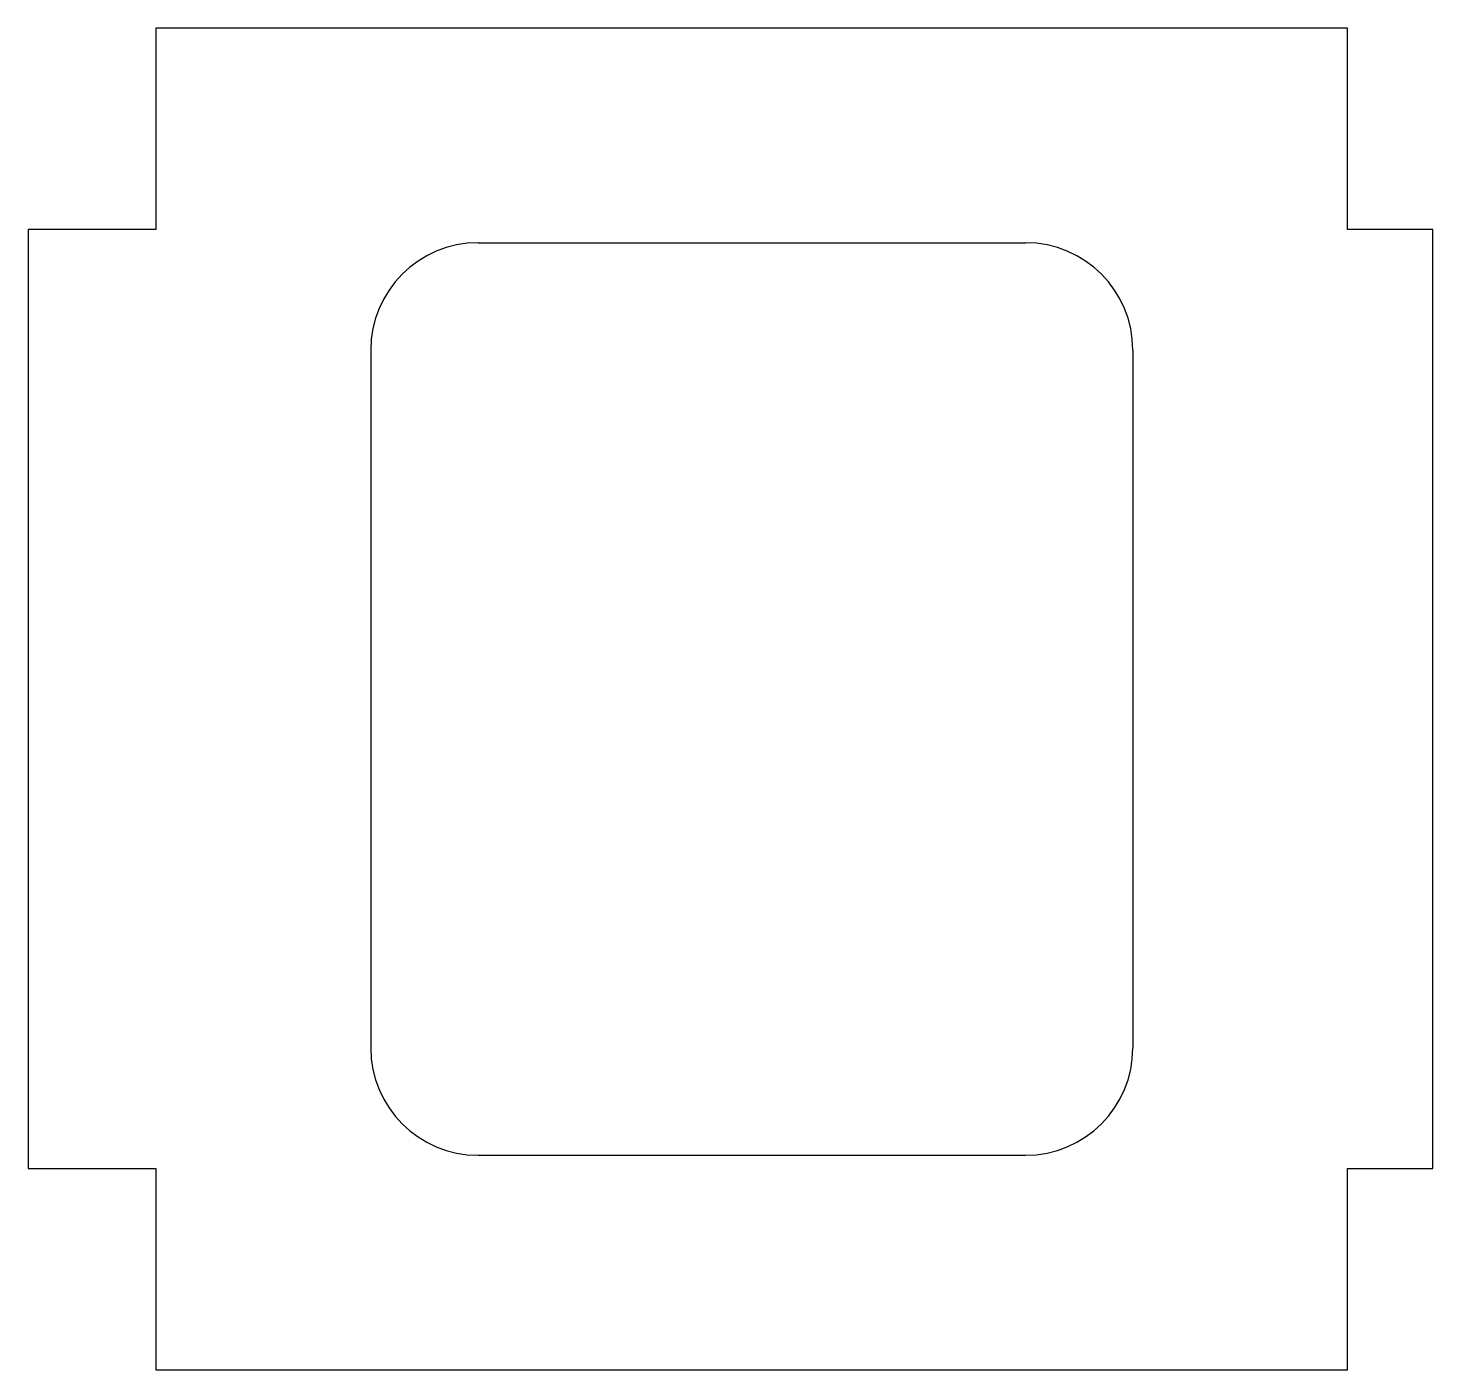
# Model space of a CAD drawing. Header units: millimetres. Extents: x 0 to 105, y 0 to 100.
import ezdxf

# ---------------------------------------------------------------- set-up
doc = ezdxf.new("R2010")
doc.units = ezdxf.units.MM

msp = doc.modelspace()

# ---------------------------------------------------------------- linework, layer by layer
for p, q in [((98.3, 100), (9.525, 100)), ((9.525, 100), (9.525, 85)), ((98.3, 85), (98.3, 100)), ((9.525, 85), (0, 85)), ((0, 85), (0, 15)), ((104.65, 85), (98.3, 85)), ((104.65, 15), (104.65, 85)), ((33.525, 84), (74.3, 84)), ((25.525, 76), (25.525, 24)), ((82.3, 76), (82.3, 24)), ((33.525, 16), (74.3, 16)), ((0, 15), (9.525, 15)), ((9.525, 15), (9.525, 0)), ((98.3, 0), (98.3, 15)), ((98.3, 15), (104.65, 15)), ((9.525, 0), (98.3, 0))]:
    msp.add_line(p, q)
for centre, start, end in [((33.525, 76), 90, 180), ((74.3, 76), 0, 90), ((33.525, 24), 180, -90), ((74.3, 24), -90, 0)]:
    msp.add_arc(centre, 8, start, end)

doc.saveas('drawing.dxf')
